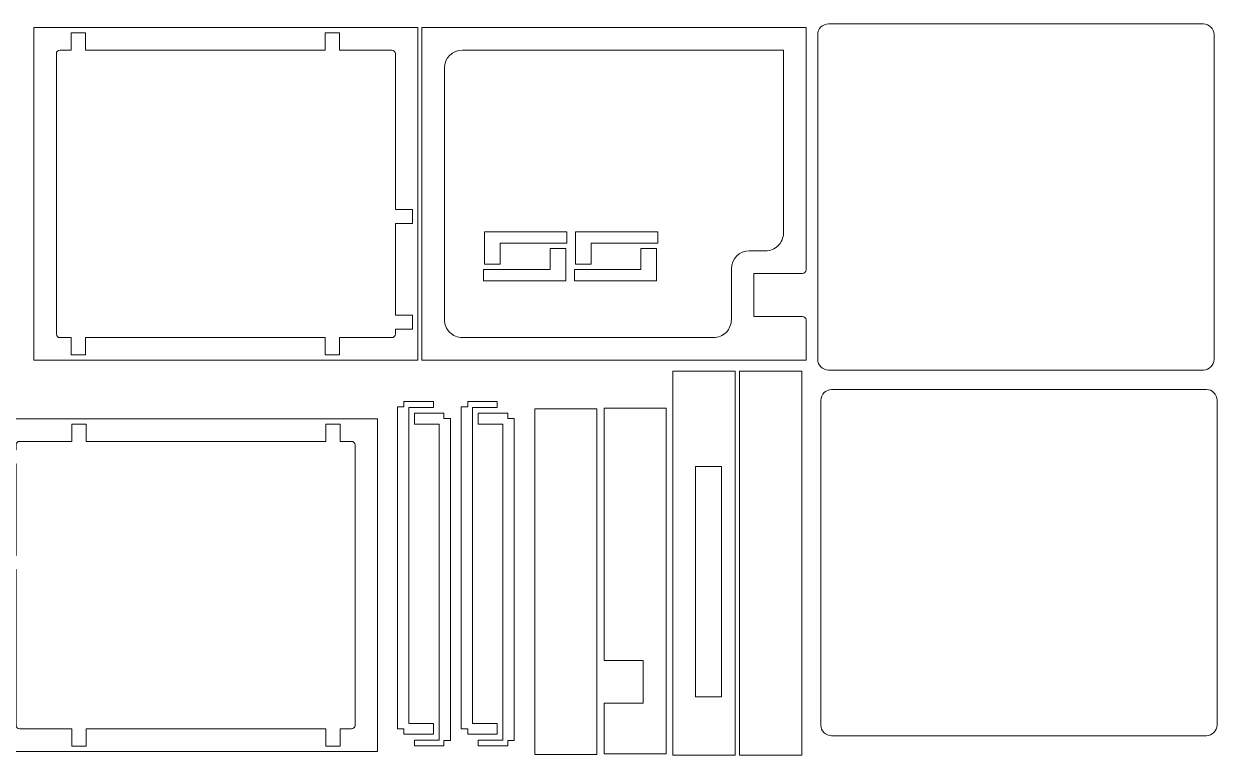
# Model space of a CAD drawing. Header units: inches. Extents: x -11.7 to 10.5, y -13.3 to 2.8.
# Drawn here: x -2.61 to 10.5, y -5.2 to 2.83 of the extents above; entities that cross this region are included whole.
import ezdxf

# ---------------------------------------------------------------- set-up
doc = ezdxf.new("R2010")
doc.units = ezdxf.units.IN
doc.header["$MEASUREMENT"] = 0
doc.layers.add('Layer 1', color=7, linetype='Continuous')

msp = doc.modelspace()

# ---------------------------------------------------------------- linework, layer by layer
at = {"layer": 'Layer 1', "color": 114, "lineweight": 9}
for points, knots in [([(-2.496, 2.793), (-2.496, 2.793), (-2.496, -0.861), (-2.496, -0.861), (-2.496, -0.861), (-2.496, -0.861), (1.723, -0.861), (1.723, -0.861), (1.723, -0.861), (1.723, -0.861), (1.723, 2.793), (1.723, 2.793), (1.723, 2.793), (1.723, 2.793), (-2.496, 2.793), (-2.496, 2.793)], [0, 0, 0, 0, 0.2, 0.2, 0.2, 0.2, 0.4, 0.4, 0.4, 0.4, 0.6, 0.6, 0.6, 0.6, 1, 1, 1, 1]), ([(5.165, 0.144), (5.165, 0.144), (5.165, -0.416), (5.165, -0.416), (5.165, -0.416), (5.165, -0.468), (5.144, -0.518), (5.108, -0.555), (5.108, -0.555), (5.071, -0.592), (5.021, -0.613), (4.968, -0.613), (4.968, -0.613), (4.968, -0.613), (2.211, -0.613), (2.211, -0.613), (2.211, -0.613), (2.159, -0.613), (2.109, -0.592), (2.072, -0.555), (2.072, -0.555), (2.035, -0.518), (2.014, -0.468), (2.014, -0.416), (2.014, -0.416), (2.014, -0.416), (2.014, 2.349), (2.014, 2.349), (2.014, 2.349), (2.014, 2.458), (2.102, 2.546), (2.211, 2.546), (2.211, 2.546), (2.211, 2.546), (5.737, 2.546), (5.737, 2.546), (5.737, 2.546), (5.737, 2.546), (5.737, 0.537), (5.737, 0.537), (5.737, 0.537), (5.737, 0.485), (5.716, 0.435), (5.679, 0.398), (5.679, 0.398), (5.642, 0.361), (5.592, 0.341), (5.54, 0.341), (5.54, 0.341), (5.54, 0.341), (5.362, 0.341), (5.362, 0.341), (5.362, 0.341), (5.253, 0.341), (5.165, 0.252), (5.165, 0.144)], [0, 0, 0, 0, 0.066667, 0.066667, 0.066667, 0.066667, 0.133333, 0.133333, 0.133333, 0.133333, 0.2, 0.2, 0.2, 0.2, 0.266667, 0.266667, 0.266667, 0.266667, 0.333333, 0.333333, 0.333333, 0.333333, 0.4, 0.4, 0.4, 0.4, 0.466667, 0.466667, 0.466667, 0.466667, 0.533333, 0.533333, 0.533333, 0.533333, 0.6, 0.6, 0.6, 0.6, 0.666667, 0.666667, 0.666667, 0.666667, 0.733333, 0.733333, 0.733333, 0.733333, 0.8, 0.8, 0.8, 0.8, 0.866667, 0.866667, 0.866667, 0.866667, 1, 1, 1, 1]), ([(5.206, -5.2), (5.206, -5.2), (5.206, -0.981), (5.206, -0.981), (5.206, -0.981), (5.206, -0.981), (4.524, -0.981), (4.524, -0.981), (4.524, -0.981), (4.524, -0.981), (4.524, -5.2), (4.524, -5.2), (4.524, -5.2), (4.524, -5.2), (5.206, -5.2), (5.206, -5.2)], [0, 0, 0, 0, 0.2, 0.2, 0.2, 0.2, 0.4, 0.4, 0.4, 0.4, 0.6, 0.6, 0.6, 0.6, 1, 1, 1, 1]), ([(1.28, -5.159), (1.28, -5.159), (1.28, -1.505), (1.28, -1.505), (1.28, -1.505), (1.28, -1.505), (-2.939, -1.505), (-2.939, -1.505), (-2.939, -1.505), (-2.939, -1.505), (-2.939, -5.159), (-2.939, -5.159), (-2.939, -5.159), (-2.939, -5.159), (1.28, -5.159), (1.28, -5.159)], [0, 0, 0, 0, 0.2, 0.2, 0.2, 0.2, 0.4, 0.4, 0.4, 0.4, 0.6, 0.6, 0.6, 0.6, 1, 1, 1, 1]), ([(5.057, -4.558), (5.057, -4.558), (4.77, -4.558), (4.77, -4.558), (4.77, -4.558), (4.77, -4.558), (4.77, -2.027), (4.77, -2.027), (4.77, -2.027), (4.77, -2.027), (5.057, -2.027), (5.057, -2.027), (5.057, -2.027), (5.057, -2.027), (5.057, -4.558), (5.057, -4.558)], [0, 0, 0, 0, 0.2, 0.2, 0.2, 0.2, 0.4, 0.4, 0.4, 0.4, 0.6, 0.6, 0.6, 0.6, 1, 1, 1, 1])]:
    msp.add_open_spline(points, degree=3, knots=knots, dxfattribs=at)
at = {"layer": 'Layer 1', "color": 175, "lineweight": 9}
msp.add_open_spline([(1.766, 2.794), (1.766, 2.794), (1.766, -0.861), (1.766, -0.861), (1.766, -0.861), (1.766, -0.861), (5.985, -0.861), (5.985, -0.861), (5.985, -0.861), (5.985, -0.861), (5.985, -0.419), (5.985, -0.419), (5.985, -0.419), (5.985, -0.409), (5.981, -0.399), (5.973, -0.392), (5.973, -0.392), (5.966, -0.384), (5.956, -0.38), (5.945, -0.38), (5.945, -0.38), (5.945, -0.38), (5.413, -0.38), (5.413, -0.38), (5.413, -0.38), (5.413, -0.38), (5.413, 0.093), (5.413, 0.093), (5.413, 0.093), (5.413, 0.093), (5.945, 0.093), (5.945, 0.093), (5.945, 0.093), (5.956, 0.093), (5.966, 0.097), (5.973, 0.104), (5.973, 0.104), (5.981, 0.111), (5.985, 0.121), (5.985, 0.132), (5.985, 0.132), (5.985, 0.132), (5.985, 2.794), (5.985, 2.794), (5.985, 2.794), (5.985, 2.794), (1.766, 2.794), (1.766, 2.794)], degree=3, knots=[0, 0, 0, 0, 0.076923, 0.076923, 0.076923, 0.076923, 0.153846, 0.153846, 0.153846, 0.153846, 0.230769, 0.230769, 0.230769, 0.230769, 0.307692, 0.307692, 0.307692, 0.307692, 0.384615, 0.384615, 0.384615, 0.384615, 0.461538, 0.461538, 0.461538, 0.461538, 0.538462, 0.538462, 0.538462, 0.538462, 0.615385, 0.615385, 0.615385, 0.615385, 0.692308, 0.692308, 0.692308, 0.692308, 0.769231, 0.769231, 0.769231, 0.769231, 0.846154, 0.846154, 0.846154, 0.846154, 1, 1, 1, 1], dxfattribs=at)
at = {"layer": 'Layer 1', "color": 240, "lineweight": 9}
for points, knots in [([(10.349, 2.834), (10.349, 2.834), (6.232, 2.834), (6.232, 2.834), (6.232, 2.834), (6.167, 2.834), (6.114, 2.781), (6.114, 2.716), (6.114, 2.716), (6.114, 2.716), (6.114, -0.852), (6.114, -0.852), (6.114, -0.852), (6.114, -0.883), (6.127, -0.913), (6.149, -0.935), (6.149, -0.935), (6.171, -0.958), (6.201, -0.97), (6.232, -0.97), (6.232, -0.97), (6.232, -0.97), (10.349, -0.97), (10.349, -0.97), (10.349, -0.97), (10.38, -0.97), (10.41, -0.958), (10.432, -0.935), (10.432, -0.935), (10.454, -0.913), (10.467, -0.883), (10.467, -0.852), (10.467, -0.852), (10.467, -0.852), (10.467, 2.716), (10.467, 2.716), (10.467, 2.716), (10.467, 2.747), (10.454, 2.777), (10.432, 2.799), (10.432, 2.799), (10.41, 2.821), (10.38, 2.834), (10.349, 2.834)], [0, 0, 0, 0, 0.083333, 0.083333, 0.083333, 0.083333, 0.166667, 0.166667, 0.166667, 0.166667, 0.25, 0.25, 0.25, 0.25, 0.333333, 0.333333, 0.333333, 0.333333, 0.416667, 0.416667, 0.416667, 0.416667, 0.5, 0.5, 0.5, 0.5, 0.583333, 0.583333, 0.583333, 0.583333, 0.666667, 0.666667, 0.666667, 0.666667, 0.75, 0.75, 0.75, 0.75, 0.833333, 0.833333, 0.833333, 0.833333, 1, 1, 1, 1]), ([(0.863, 2.734), (0.863, 2.734), (0.705, 2.734), (0.705, 2.734), (0.705, 2.734), (0.705, 2.734), (0.705, 2.545), (0.705, 2.545), (0.705, 2.545), (0.705, 2.545), (-1.929, 2.545), (-1.929, 2.545), (-1.929, 2.545), (-1.929, 2.545), (-1.929, 2.734), (-1.929, 2.734), (-1.929, 2.734), (-1.929, 2.734), (-2.086, 2.734), (-2.086, 2.734), (-2.086, 2.734), (-2.086, 2.734), (-2.086, 2.545), (-2.086, 2.545), (-2.086, 2.545), (-2.086, 2.545), (-2.208, 2.545), (-2.208, 2.545), (-2.208, 2.545), (-2.23, 2.545), (-2.248, 2.528), (-2.248, 2.506), (-2.248, 2.506), (-2.248, 2.506), (-2.248, -0.574), (-2.248, -0.574), (-2.248, -0.574), (-2.248, -0.584), (-2.243, -0.594), (-2.236, -0.601), (-2.236, -0.601), (-2.229, -0.609), (-2.219, -0.613), (-2.208, -0.613), (-2.208, -0.613), (-2.208, -0.613), (-2.086, -0.613), (-2.086, -0.613), (-2.086, -0.613), (-2.086, -0.613), (-2.086, -0.802), (-2.086, -0.802), (-2.086, -0.802), (-2.086, -0.802), (-1.929, -0.802), (-1.929, -0.802), (-1.929, -0.802), (-1.929, -0.802), (-1.929, -0.613), (-1.929, -0.613), (-1.929, -0.613), (-1.929, -0.613), (0.705, -0.613), (0.705, -0.613), (0.705, -0.613), (0.705, -0.613), (0.705, -0.802), (0.705, -0.802), (0.705, -0.802), (0.705, -0.802), (0.863, -0.802), (0.863, -0.802), (0.863, -0.802), (0.863, -0.802), (0.863, -0.613), (0.863, -0.613), (0.863, -0.613), (0.863, -0.613), (1.436, -0.613), (1.436, -0.613), (1.436, -0.613), (1.446, -0.613), (1.456, -0.609), (1.463, -0.601), (1.463, -0.601), (1.471, -0.594), (1.475, -0.584), (1.475, -0.574), (1.475, -0.574), (1.475, -0.574), (1.475, -0.522), (1.475, -0.522), (1.475, -0.522), (1.475, -0.522), (1.664, -0.522), (1.664, -0.522), (1.664, -0.522), (1.664, -0.522), (1.664, -0.365), (1.664, -0.365), (1.664, -0.365), (1.664, -0.365), (1.475, -0.365), (1.475, -0.365), (1.475, -0.365), (1.475, -0.365), (1.475, 0.639), (1.475, 0.639), (1.475, 0.639), (1.475, 0.639), (1.664, 0.639), (1.664, 0.639), (1.664, 0.639), (1.664, 0.639), (1.664, 0.796), (1.664, 0.796), (1.664, 0.796), (1.664, 0.796), (1.475, 0.796), (1.475, 0.796), (1.475, 0.796), (1.475, 0.796), (1.475, 2.506), (1.475, 2.506), (1.475, 2.506), (1.475, 2.516), (1.471, 2.526), (1.463, 2.534), (1.463, 2.534), (1.456, 2.541), (1.446, 2.545), (1.436, 2.545), (1.436, 2.545), (1.436, 2.545), (0.863, 2.545), (0.863, 2.545), (0.863, 2.545), (0.863, 2.545), (0.863, 2.734), (0.863, 2.734)], [0, 0, 0, 0, 0.027778, 0.027778, 0.027778, 0.027778, 0.055556, 0.055556, 0.055556, 0.055556, 0.083333, 0.083333, 0.083333, 0.083333, 0.111111, 0.111111, 0.111111, 0.111111, 0.138889, 0.138889, 0.138889, 0.138889, 0.166667, 0.166667, 0.166667, 0.166667, 0.194444, 0.194444, 0.194444, 0.194444, 0.222222, 0.222222, 0.222222, 0.222222, 0.25, 0.25, 0.25, 0.25, 0.277778, 0.277778, 0.277778, 0.277778, 0.305556, 0.305556, 0.305556, 0.305556, 0.333333, 0.333333, 0.333333, 0.333333, 0.361111, 0.361111, 0.361111, 0.361111, 0.388889, 0.388889, 0.388889, 0.388889, 0.416667, 0.416667, 0.416667, 0.416667, 0.444444, 0.444444, 0.444444, 0.444444, 0.472222, 0.472222, 0.472222, 0.472222, 0.5, 0.5, 0.5, 0.5, 0.527778, 0.527778, 0.527778, 0.527778, 0.555556, 0.555556, 0.555556, 0.555556, 0.583333, 0.583333, 0.583333, 0.583333, 0.611111, 0.611111, 0.611111, 0.611111, 0.638889, 0.638889, 0.638889, 0.638889, 0.666667, 0.666667, 0.666667, 0.666667, 0.694444, 0.694444, 0.694444, 0.694444, 0.722222, 0.722222, 0.722222, 0.722222, 0.75, 0.75, 0.75, 0.75, 0.777778, 0.777778, 0.777778, 0.777778, 0.805556, 0.805556, 0.805556, 0.805556, 0.833333, 0.833333, 0.833333, 0.833333, 0.861111, 0.861111, 0.861111, 0.861111, 0.888889, 0.888889, 0.888889, 0.888889, 0.916667, 0.916667, 0.916667, 0.916667, 0.944444, 0.944444, 0.944444, 0.944444, 1, 1, 1, 1]), ([(2.627, 0.195), (2.627, 0.195), (2.627, 0.426), (2.627, 0.426), (2.627, 0.426), (2.627, 0.426), (3.359, 0.426), (3.359, 0.426), (3.359, 0.426), (3.359, 0.426), (3.359, 0.55), (3.359, 0.55), (3.359, 0.55), (3.359, 0.55), (2.455, 0.55), (2.455, 0.55), (2.455, 0.55), (2.455, 0.55), (2.455, 0.195), (2.455, 0.195), (2.455, 0.195), (2.455, 0.195), (2.627, 0.195), (2.627, 0.195)], [0, 0, 0, 0, 0.142857, 0.142857, 0.142857, 0.142857, 0.285714, 0.285714, 0.285714, 0.285714, 0.428571, 0.428571, 0.428571, 0.428571, 0.571429, 0.571429, 0.571429, 0.571429, 0.714286, 0.714286, 0.714286, 0.714286, 1, 1, 1, 1]), ([(3.626, 0.195), (3.626, 0.195), (3.626, 0.426), (3.626, 0.426), (3.626, 0.426), (3.626, 0.426), (4.357, 0.426), (4.357, 0.426), (4.357, 0.426), (4.357, 0.426), (4.357, 0.55), (4.357, 0.55), (4.357, 0.55), (4.357, 0.55), (3.453, 0.55), (3.453, 0.55), (3.453, 0.55), (3.453, 0.55), (3.453, 0.195), (3.453, 0.195), (3.453, 0.195), (3.453, 0.195), (3.626, 0.195), (3.626, 0.195)], [0, 0, 0, 0, 0.142857, 0.142857, 0.142857, 0.142857, 0.285714, 0.285714, 0.285714, 0.285714, 0.428571, 0.428571, 0.428571, 0.428571, 0.571429, 0.571429, 0.571429, 0.571429, 0.714286, 0.714286, 0.714286, 0.714286, 1, 1, 1, 1]), ([(3.174, 0.367), (3.174, 0.367), (3.174, 0.136), (3.174, 0.136), (3.174, 0.136), (3.174, 0.136), (2.442, 0.136), (2.442, 0.136), (2.442, 0.136), (2.442, 0.136), (2.442, 0.012), (2.442, 0.012), (2.442, 0.012), (2.442, 0.012), (3.346, 0.012), (3.346, 0.012), (3.346, 0.012), (3.346, 0.012), (3.346, 0.367), (3.346, 0.367), (3.346, 0.367), (3.346, 0.367), (3.174, 0.367), (3.174, 0.367)], [0, 0, 0, 0, 0.142857, 0.142857, 0.142857, 0.142857, 0.285714, 0.285714, 0.285714, 0.285714, 0.428571, 0.428571, 0.428571, 0.428571, 0.571429, 0.571429, 0.571429, 0.571429, 0.714286, 0.714286, 0.714286, 0.714286, 1, 1, 1, 1]), ([(4.172, 0.367), (4.172, 0.367), (4.172, 0.136), (4.172, 0.136), (4.172, 0.136), (4.172, 0.136), (3.441, 0.136), (3.441, 0.136), (3.441, 0.136), (3.441, 0.136), (3.441, 0.012), (3.441, 0.012), (3.441, 0.012), (3.441, 0.012), (4.344, 0.012), (4.344, 0.012), (4.344, 0.012), (4.344, 0.012), (4.344, 0.367), (4.344, 0.367), (4.344, 0.367), (4.344, 0.367), (4.172, 0.367), (4.172, 0.367)], [0, 0, 0, 0, 0.142857, 0.142857, 0.142857, 0.142857, 0.285714, 0.285714, 0.285714, 0.285714, 0.428571, 0.428571, 0.428571, 0.428571, 0.571429, 0.571429, 0.571429, 0.571429, 0.714286, 0.714286, 0.714286, 0.714286, 1, 1, 1, 1]), ([(5.938, -5.2), (5.938, -5.2), (5.938, -0.981), (5.938, -0.981), (5.938, -0.981), (5.938, -0.981), (5.256, -0.981), (5.256, -0.981), (5.256, -0.981), (5.256, -0.981), (5.256, -5.2), (5.256, -5.2), (5.256, -5.2), (5.256, -5.2), (5.938, -5.2), (5.938, -5.2)], [0, 0, 0, 0, 0.2, 0.2, 0.2, 0.2, 0.4, 0.4, 0.4, 0.4, 0.6, 0.6, 0.6, 0.6, 1, 1, 1, 1]), ([(10.382, -1.183), (10.382, -1.183), (6.266, -1.183), (6.266, -1.183), (6.266, -1.183), (6.201, -1.183), (6.148, -1.236), (6.148, -1.301), (6.148, -1.301), (6.148, -1.301), (6.148, -4.869), (6.148, -4.869), (6.148, -4.869), (6.148, -4.9), (6.16, -4.93), (6.182, -4.952), (6.182, -4.952), (6.204, -4.974), (6.234, -4.987), (6.266, -4.987), (6.266, -4.987), (6.266, -4.987), (10.382, -4.987), (10.382, -4.987), (10.382, -4.987), (10.413, -4.987), (10.443, -4.974), (10.465, -4.952), (10.465, -4.952), (10.488, -4.93), (10.5, -4.9), (10.5, -4.869), (10.5, -4.869), (10.5, -4.869), (10.5, -1.301), (10.5, -1.301), (10.5, -1.301), (10.5, -1.27), (10.488, -1.24), (10.465, -1.218), (10.465, -1.218), (10.443, -1.195), (10.413, -1.183), (10.382, -1.183)], [0, 0, 0, 0, 0.083333, 0.083333, 0.083333, 0.083333, 0.166667, 0.166667, 0.166667, 0.166667, 0.25, 0.25, 0.25, 0.25, 0.333333, 0.333333, 0.333333, 0.333333, 0.416667, 0.416667, 0.416667, 0.416667, 0.5, 0.5, 0.5, 0.5, 0.583333, 0.583333, 0.583333, 0.583333, 0.666667, 0.666667, 0.666667, 0.666667, 0.75, 0.75, 0.75, 0.75, 0.833333, 0.833333, 0.833333, 0.833333, 1, 1, 1, 1]), ([(1.569, -4.911), (1.569, -4.911), (1.569, -4.97), (1.569, -4.97), (1.569, -4.97), (1.569, -4.97), (1.892, -4.97), (1.892, -4.97), (1.892, -4.97), (1.892, -4.97), (1.892, -4.852), (1.892, -4.852), (1.892, -4.852), (1.892, -4.852), (1.622, -4.852), (1.622, -4.852), (1.622, -4.852), (1.622, -4.852), (1.622, -1.379), (1.622, -1.379), (1.622, -1.379), (1.622, -1.379), (1.892, -1.379), (1.892, -1.379), (1.892, -1.379), (1.892, -1.379), (1.892, -1.316), (1.892, -1.316), (1.892, -1.316), (1.892, -1.316), (1.569, -1.316), (1.569, -1.316), (1.569, -1.316), (1.569, -1.316), (1.569, -1.375), (1.569, -1.375), (1.569, -1.375), (1.569, -1.375), (1.499, -1.375), (1.499, -1.375), (1.499, -1.375), (1.499, -1.375), (1.499, -4.911), (1.499, -4.911), (1.499, -4.911), (1.499, -4.911), (1.569, -4.911), (1.569, -4.911)], [0, 0, 0, 0, 0.076923, 0.076923, 0.076923, 0.076923, 0.153846, 0.153846, 0.153846, 0.153846, 0.230769, 0.230769, 0.230769, 0.230769, 0.307692, 0.307692, 0.307692, 0.307692, 0.384615, 0.384615, 0.384615, 0.384615, 0.461538, 0.461538, 0.461538, 0.461538, 0.538462, 0.538462, 0.538462, 0.538462, 0.615385, 0.615385, 0.615385, 0.615385, 0.692308, 0.692308, 0.692308, 0.692308, 0.769231, 0.769231, 0.769231, 0.769231, 0.846154, 0.846154, 0.846154, 0.846154, 1, 1, 1, 1]), ([(2.269, -4.911), (2.269, -4.911), (2.269, -4.97), (2.269, -4.97), (2.269, -4.97), (2.269, -4.97), (2.592, -4.97), (2.592, -4.97), (2.592, -4.97), (2.592, -4.97), (2.592, -4.852), (2.592, -4.852), (2.592, -4.852), (2.592, -4.852), (2.322, -4.852), (2.322, -4.852), (2.322, -4.852), (2.322, -4.852), (2.322, -1.379), (2.322, -1.379), (2.322, -1.379), (2.322, -1.379), (2.592, -1.379), (2.592, -1.379), (2.592, -1.379), (2.592, -1.379), (2.592, -1.316), (2.592, -1.316), (2.592, -1.316), (2.592, -1.316), (2.269, -1.316), (2.269, -1.316), (2.269, -1.316), (2.269, -1.316), (2.269, -1.375), (2.269, -1.375), (2.269, -1.375), (2.269, -1.375), (2.199, -1.375), (2.199, -1.375), (2.199, -1.375), (2.199, -1.375), (2.199, -4.911), (2.199, -4.911), (2.199, -4.911), (2.199, -4.911), (2.269, -4.911), (2.269, -4.911)], [0, 0, 0, 0, 0.076923, 0.076923, 0.076923, 0.076923, 0.153846, 0.153846, 0.153846, 0.153846, 0.230769, 0.230769, 0.230769, 0.230769, 0.307692, 0.307692, 0.307692, 0.307692, 0.384615, 0.384615, 0.384615, 0.384615, 0.461538, 0.461538, 0.461538, 0.461538, 0.538462, 0.538462, 0.538462, 0.538462, 0.615385, 0.615385, 0.615385, 0.615385, 0.692308, 0.692308, 0.692308, 0.692308, 0.769231, 0.769231, 0.769231, 0.769231, 0.846154, 0.846154, 0.846154, 0.846154, 1, 1, 1, 1]), ([(3.688, -5.193), (3.688, -5.193), (3.006, -5.193), (3.006, -5.193), (3.006, -5.193), (3.006, -5.193), (3.006, -1.397), (3.006, -1.397), (3.006, -1.397), (3.006, -1.397), (3.688, -1.397), (3.688, -1.397), (3.688, -1.397), (3.688, -1.397), (3.688, -5.193), (3.688, -5.193)], [0, 0, 0, 0, 0.2, 0.2, 0.2, 0.2, 0.4, 0.4, 0.4, 0.4, 0.6, 0.6, 0.6, 0.6, 1, 1, 1, 1]), ([(4.198, -4.16), (4.198, -4.16), (4.198, -4.63), (4.198, -4.63), (4.198, -4.63), (4.198, -4.63), (3.768, -4.63), (3.768, -4.63), (3.768, -4.63), (3.768, -4.63), (3.768, -5.184), (3.768, -5.184), (3.768, -5.184), (3.768, -5.184), (4.45, -5.184), (4.45, -5.184), (4.45, -5.184), (4.45, -5.184), (4.45, -1.388), (4.45, -1.388), (4.45, -1.388), (4.45, -1.388), (3.768, -1.388), (3.768, -1.388), (3.768, -1.388), (3.768, -1.388), (3.768, -4.16), (3.768, -4.16), (3.768, -4.16), (3.768, -4.16), (4.198, -4.16), (4.198, -4.16)], [0, 0, 0, 0, 0.111111, 0.111111, 0.111111, 0.111111, 0.222222, 0.222222, 0.222222, 0.222222, 0.333333, 0.333333, 0.333333, 0.333333, 0.444444, 0.444444, 0.444444, 0.444444, 0.555556, 0.555556, 0.555556, 0.555556, 0.666667, 0.666667, 0.666667, 0.666667, 0.777778, 0.777778, 0.777778, 0.777778, 1, 1, 1, 1]), ([(-2.079, -5.1), (-2.079, -5.1), (-1.921, -5.1), (-1.921, -5.1), (-1.921, -5.1), (-1.921, -5.1), (-1.921, -4.911), (-1.921, -4.911), (-1.921, -4.911), (-1.921, -4.911), (0.713, -4.911), (0.713, -4.911), (0.713, -4.911), (0.713, -4.911), (0.713, -5.1), (0.713, -5.1), (0.713, -5.1), (0.713, -5.1), (0.87, -5.1), (0.87, -5.1), (0.87, -5.1), (0.87, -5.1), (0.87, -4.911), (0.87, -4.911), (0.87, -4.911), (0.87, -4.911), (0.992, -4.911), (0.992, -4.911), (0.992, -4.911), (1.014, -4.911), (1.032, -4.894), (1.032, -4.872), (1.032, -4.872), (1.032, -4.872), (1.032, -1.792), (1.032, -1.792), (1.032, -1.792), (1.032, -1.782), (1.027, -1.772), (1.02, -1.764), (1.02, -1.764), (1.013, -1.757), (1.003, -1.753), (0.992, -1.753), (0.992, -1.753), (0.992, -1.753), (0.87, -1.753), (0.87, -1.753), (0.87, -1.753), (0.87, -1.753), (0.87, -1.564), (0.87, -1.564), (0.87, -1.564), (0.87, -1.564), (0.713, -1.564), (0.713, -1.564), (0.713, -1.564), (0.713, -1.564), (0.713, -1.753), (0.713, -1.753), (0.713, -1.753), (0.713, -1.753), (-1.921, -1.753), (-1.921, -1.753), (-1.921, -1.753), (-1.921, -1.753), (-1.921, -1.564), (-1.921, -1.564), (-1.921, -1.564), (-1.921, -1.564), (-2.079, -1.564), (-2.079, -1.564), (-2.079, -1.564), (-2.079, -1.564), (-2.079, -1.753), (-2.079, -1.753), (-2.079, -1.753), (-2.079, -1.753), (-2.651, -1.753), (-2.651, -1.753), (-2.651, -1.753), (-2.662, -1.753), (-2.672, -1.757), (-2.679, -1.764), (-2.679, -1.764), (-2.687, -1.772), (-2.691, -1.782), (-2.691, -1.792), (-2.691, -1.792), (-2.691, -1.792), (-2.691, -1.844), (-2.691, -1.844), (-2.691, -1.844), (-2.691, -1.844), (-2.88, -1.844), (-2.88, -1.844), (-2.88, -1.844), (-2.88, -1.844), (-2.88, -2.001), (-2.88, -2.001), (-2.88, -2.001), (-2.88, -2.001), (-2.691, -2.001), (-2.691, -2.001), (-2.691, -2.001), (-2.691, -2.001), (-2.691, -3.005), (-2.691, -3.005), (-2.691, -3.005), (-2.691, -3.005), (-2.88, -3.005), (-2.88, -3.005), (-2.88, -3.005), (-2.88, -3.005), (-2.88, -3.162), (-2.88, -3.162), (-2.88, -3.162), (-2.88, -3.162), (-2.691, -3.162), (-2.691, -3.162), (-2.691, -3.162), (-2.691, -3.162), (-2.691, -4.872), (-2.691, -4.872), (-2.691, -4.872), (-2.691, -4.882), (-2.687, -4.892), (-2.679, -4.9), (-2.679, -4.9), (-2.672, -4.907), (-2.662, -4.911), (-2.651, -4.911), (-2.651, -4.911), (-2.651, -4.911), (-2.079, -4.911), (-2.079, -4.911), (-2.079, -4.911), (-2.079, -4.911), (-2.079, -5.1), (-2.079, -5.1)], [0, 0, 0, 0, 0.027778, 0.027778, 0.027778, 0.027778, 0.055556, 0.055556, 0.055556, 0.055556, 0.083333, 0.083333, 0.083333, 0.083333, 0.111111, 0.111111, 0.111111, 0.111111, 0.138889, 0.138889, 0.138889, 0.138889, 0.166667, 0.166667, 0.166667, 0.166667, 0.194444, 0.194444, 0.194444, 0.194444, 0.222222, 0.222222, 0.222222, 0.222222, 0.25, 0.25, 0.25, 0.25, 0.277778, 0.277778, 0.277778, 0.277778, 0.305556, 0.305556, 0.305556, 0.305556, 0.333333, 0.333333, 0.333333, 0.333333, 0.361111, 0.361111, 0.361111, 0.361111, 0.388889, 0.388889, 0.388889, 0.388889, 0.416667, 0.416667, 0.416667, 0.416667, 0.444444, 0.444444, 0.444444, 0.444444, 0.472222, 0.472222, 0.472222, 0.472222, 0.5, 0.5, 0.5, 0.5, 0.527778, 0.527778, 0.527778, 0.527778, 0.555556, 0.555556, 0.555556, 0.555556, 0.583333, 0.583333, 0.583333, 0.583333, 0.611111, 0.611111, 0.611111, 0.611111, 0.638889, 0.638889, 0.638889, 0.638889, 0.666667, 0.666667, 0.666667, 0.666667, 0.694444, 0.694444, 0.694444, 0.694444, 0.722222, 0.722222, 0.722222, 0.722222, 0.75, 0.75, 0.75, 0.75, 0.777778, 0.777778, 0.777778, 0.777778, 0.805556, 0.805556, 0.805556, 0.805556, 0.833333, 0.833333, 0.833333, 0.833333, 0.861111, 0.861111, 0.861111, 0.861111, 0.888889, 0.888889, 0.888889, 0.888889, 0.916667, 0.916667, 0.916667, 0.916667, 0.944444, 0.944444, 0.944444, 0.944444, 1, 1, 1, 1]), ([(2.009, -1.503), (2.009, -1.503), (2.009, -1.444), (2.009, -1.444), (2.009, -1.444), (2.009, -1.444), (1.686, -1.444), (1.686, -1.444), (1.686, -1.444), (1.686, -1.444), (1.686, -1.562), (1.686, -1.562), (1.686, -1.562), (1.686, -1.562), (1.956, -1.562), (1.956, -1.562), (1.956, -1.562), (1.956, -1.562), (1.956, -5.035), (1.956, -5.035), (1.956, -5.035), (1.956, -5.035), (1.686, -5.035), (1.686, -5.035), (1.686, -5.035), (1.686, -5.035), (1.686, -5.098), (1.686, -5.098), (1.686, -5.098), (1.686, -5.098), (2.009, -5.098), (2.009, -5.098), (2.009, -5.098), (2.009, -5.098), (2.009, -5.039), (2.009, -5.039), (2.009, -5.039), (2.009, -5.039), (2.079, -5.039), (2.079, -5.039), (2.079, -5.039), (2.079, -5.039), (2.079, -1.503), (2.079, -1.503), (2.079, -1.503), (2.079, -1.503), (2.009, -1.503), (2.009, -1.503)], [0, 0, 0, 0, 0.076923, 0.076923, 0.076923, 0.076923, 0.153846, 0.153846, 0.153846, 0.153846, 0.230769, 0.230769, 0.230769, 0.230769, 0.307692, 0.307692, 0.307692, 0.307692, 0.384615, 0.384615, 0.384615, 0.384615, 0.461538, 0.461538, 0.461538, 0.461538, 0.538462, 0.538462, 0.538462, 0.538462, 0.615385, 0.615385, 0.615385, 0.615385, 0.692308, 0.692308, 0.692308, 0.692308, 0.769231, 0.769231, 0.769231, 0.769231, 0.846154, 0.846154, 0.846154, 0.846154, 1, 1, 1, 1]), ([(2.709, -1.503), (2.709, -1.503), (2.709, -1.444), (2.709, -1.444), (2.709, -1.444), (2.709, -1.444), (2.386, -1.444), (2.386, -1.444), (2.386, -1.444), (2.386, -1.444), (2.386, -1.562), (2.386, -1.562), (2.386, -1.562), (2.386, -1.562), (2.656, -1.562), (2.656, -1.562), (2.656, -1.562), (2.656, -1.562), (2.656, -5.035), (2.656, -5.035), (2.656, -5.035), (2.656, -5.035), (2.386, -5.035), (2.386, -5.035), (2.386, -5.035), (2.386, -5.035), (2.386, -5.098), (2.386, -5.098), (2.386, -5.098), (2.386, -5.098), (2.709, -5.098), (2.709, -5.098), (2.709, -5.098), (2.709, -5.098), (2.709, -5.039), (2.709, -5.039), (2.709, -5.039), (2.709, -5.039), (2.779, -5.039), (2.779, -5.039), (2.779, -5.039), (2.779, -5.039), (2.779, -1.503), (2.779, -1.503), (2.779, -1.503), (2.779, -1.503), (2.709, -1.503), (2.709, -1.503)], [0, 0, 0, 0, 0.076923, 0.076923, 0.076923, 0.076923, 0.153846, 0.153846, 0.153846, 0.153846, 0.230769, 0.230769, 0.230769, 0.230769, 0.307692, 0.307692, 0.307692, 0.307692, 0.384615, 0.384615, 0.384615, 0.384615, 0.461538, 0.461538, 0.461538, 0.461538, 0.538462, 0.538462, 0.538462, 0.538462, 0.615385, 0.615385, 0.615385, 0.615385, 0.692308, 0.692308, 0.692308, 0.692308, 0.769231, 0.769231, 0.769231, 0.769231, 0.846154, 0.846154, 0.846154, 0.846154, 1, 1, 1, 1])]:
    msp.add_open_spline(points, degree=3, knots=knots, dxfattribs=at)

doc.saveas('drawing.dxf')
